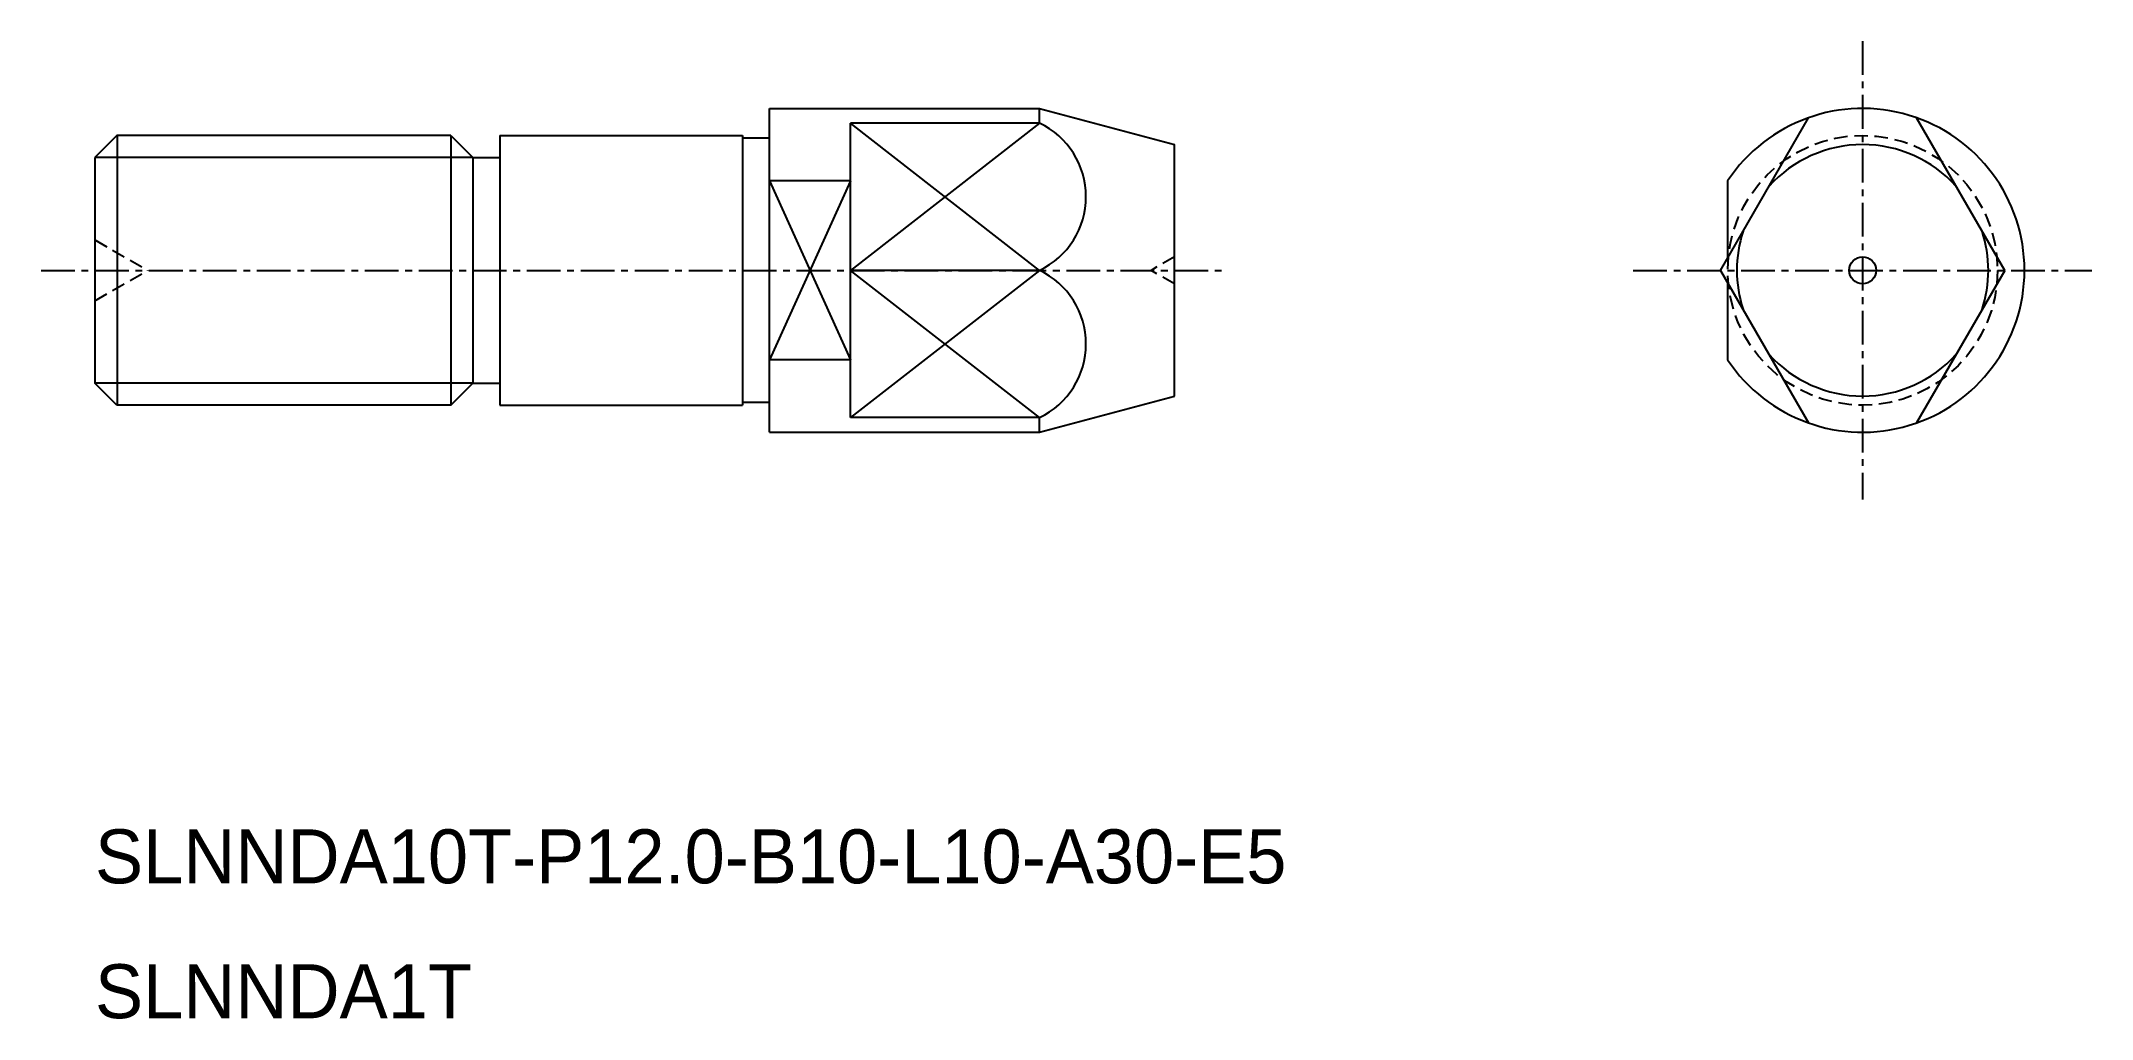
# Model space of a CAD drawing. Extents: x -1913.4 to -1837.4, y -727.4 to -691.2.
import ezdxf

# ---------------------------------------------------------------- set-up
doc = ezdxf.new("R2010")
doc.units = 0
doc.linetypes.add('CENTER', pattern=[2, 1.25, -0.25, 0.25, -0.25])
doc.linetypes.add('DASHED', pattern=[0.75, 0.5, -0.25])
doc.layers.get('0').update_dxf_attribs({"linetype": 'CONTINUOUS'})
doc.layers.add('CENTER', color=1, linetype='CENTER')

msp = doc.modelspace()

# ---------------------------------------------------------------- linework, layer by layer
at = {"color": 7, "linetype": 'CONTINUOUS'}
for p, q in [((-1886.418, -705.66), (-1886.418, -693.66)), ((-1886.418, -693.66), (-1876.418, -693.66)), ((-1876.418, -693.66), (-1871.418, -695)), ((-1876.418, -694.205), (-1876.418, -693.66)), ((-1876.418, -694.205), (-1876.418, -693.66)), ((-1876.418, -694.205), (-1883.418, -694.205)), ((-1883.418, -705.114), (-1883.418, -694.205)), ((-1910.606, -694.66), (-1911.418, -695.472)), ((-1898.23, -694.66), (-1910.606, -694.66)), ((-1910.601, -694.66), (-1910.601, -704.66)), ((-1898.234, -694.66), (-1898.234, -704.66)), ((-1898.23, -694.66), (-1897.418, -695.472)), ((-1896.418, -694.66), (-1896.418, -704.66)), ((-1896.418, -694.66), (-1887.418, -694.66)), ((-1887.418, -694.66), (-1887.418, -704.66)), ((-1886.418, -694.76), (-1887.418, -694.76)), ((-1871.418, -704.32), (-1871.418, -695)), ((-1911.418, -695.472), (-1911.418, -703.848)), ((-1897.418, -695.472), (-1897.418, -703.848)), ((-1897.417, -695.472), (-1896.418, -695.472)), ((-1876.418, -699.66), (-1883.418, -699.66)), ((-1910.606, -704.66), (-1911.418, -703.848)), ((-1898.23, -704.66), (-1897.418, -703.848)), ((-1897.418, -703.848), (-1896.418, -703.848)), ((-1876.418, -705.66), (-1871.418, -704.32)), ((-1898.23, -704.66), (-1910.606, -704.66)), ((-1896.418, -704.66), (-1887.418, -704.66)), ((-1886.418, -704.56), (-1887.418, -704.56)), ((-1876.418, -705.114), (-1883.418, -705.114)), ((-1876.418, -705.66), (-1876.418, -705.114)), ((-1876.418, -705.66), (-1876.418, -705.114)), ((-1886.418, -705.66), (-1876.418, -705.66))]:
    msp.add_line(p, q, dxfattribs=at)
at = {"color": 3, "linetype": 'CONTINUOUS'}
for p, q in [((-1876.418, -694.205), (-1883.418, -699.66)), ((-1876.418, -699.66), (-1883.418, -694.205)), ((-1897.417, -695.472), (-1911.418, -695.472)), ((-1886.418, -696.343), (-1883.418, -702.976)), ((-1883.418, -696.343), (-1886.418, -702.976)), ((-1876.418, -699.66), (-1883.418, -705.114)), ((-1876.418, -705.114), (-1883.418, -699.66)), ((-1897.418, -703.848), (-1911.418, -703.848))]:
    msp.add_line(p, q, dxfattribs=at)
for p, q in [((-1883.418, -696.343), (-1886.418, -696.343)), ((-1850.918, -696.343), (-1850.918, -699.199)), ((-1850.918, -700.121), (-1850.918, -702.976)), ((-1883.418, -702.976), (-1886.418, -702.976))]:
    msp.add_line(p, q)
at = {"color": 3, "linetype": 'DASHED'}
for p, q in [((-1911.418, -698.535), (-1909.469, -699.66)), ((-1871.418, -699.16), (-1872.284, -699.66)), ((-1911.418, -700.785), (-1909.469, -699.66)), ((-1871.418, -700.16), (-1872.284, -699.66))]:
    msp.add_line(p, q, dxfattribs=at)
msp.add_circle((-1845.918, -699.66), 5, dxfattribs=at)
for centre in [(-1877.717, -696.933), (-1877.717, -702.387)]:
    msp.add_arc(centre, 3.021, 295.46932, 64.53068)
at = {"layer": 'CENTER', "color": 1, "linetype": 'CENTER'}
for p, q in [((-1845.918, -691.16), (-1845.918, -708.16)), ((-1913.418, -699.66), (-1869.418, -699.66)), ((-1854.418, -699.66), (-1837.418, -699.66))]:
    msp.add_line(p, q, dxfattribs=at)
at = {"layer": 'CENTER', "color": 7, "linetype": 'CONTINUOUS'}
for p, q in [((-1851.184, -699.66), (-1847.918, -694.003)), ((-1840.652, -699.66), (-1843.918, -694.003)), ((-1851.184, -699.66), (-1847.918, -705.317)), ((-1840.652, -699.66), (-1843.918, -705.317))]:
    msp.add_line(p, q, dxfattribs=at)
msp.add_circle((-1845.918, -699.66), 0.5, dxfattribs=at)
for radius, start, end in [(6, 213.55731, 146.44269), (4.66, 41.87747, 138.12253), (4.66, 161.87747, 198.12253), (4.66, 341.87747, 18.12253), (4.66, 221.87747, 318.12253)]:
    msp.add_arc((-1845.918, -699.66), radius, start, end, dxfattribs=at)

# ---------------------------------------------------------------- texts
at = {"color": 7, "linetype": 'CONTINUOUS'}
for s, p in [('SLNNDA10T-P12.0-B10-L10-A30-E5', (-1911.418, -722.381)), ('SLNNDA1T', (-1911.418, -727.381))]:
    msp.add_text(s, height=2, dxfattribs=at).set_placement(p)

doc.saveas('drawing.dxf')
